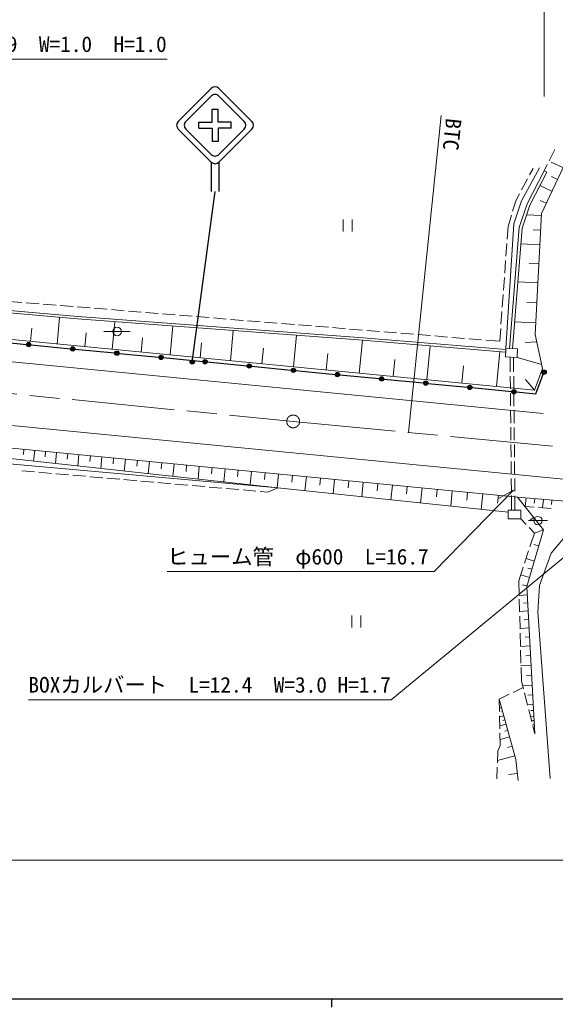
# Model space of a CAD drawing. Units: millimetres, scale not verified. Extents: x 40000 to 680000, y 20000 to 380000.
# Drawn here: x 331486 to 394199, y 204000 to 319607 of the extents above; entities that cross this region are included whole.
import ezdxf
from ezdxf.enums import TextEntityAlignment as Align

# ---------------------------------------------------------------- set-up
doc = ezdxf.new("R2010")
doc.units = ezdxf.units.MM
doc.header["$LTSCALE"] = 1000
doc.header["$PDMODE"] = 32
doc.header["$PDSIZE"] = 500
doc.linetypes.add('CHAIN', pattern=[18.5, 12, -1.5, 3.5, -1.5])
for name, color, linetype, lineweight in [('M-BMK', 2, 'CHAIN', 13), ('M-STR-HTXT', 7, 'Continuous', 13), ('M-STR-STRC', 7, 'Continuous', 25), ('M-TTL-BAND', 7, 'Continuous', 25), ('M-WORK', 1, 'Continuous', 13)]:
    doc.layers.add(name, color=color, linetype=linetype, lineweight=lineweight)
doc.styles.add('ＭＳ ゴシック', font='')
doc.styles.get('ＭＳ ゴシック').set_extended_font_data('MS Gothic')

msp = doc.modelspace()

# ---------------------------------------------------------------- linework, layer by layer
at = {"layer": 'M-BMK'}
for p, q in [((263987, 282389), (363505, 272584)), ((363505, 272584), (401182, 268972))]:
    msp.add_line(p, q, dxfattribs=at)
msp.add_circle((363505, 272584), 750, dxfattribs=at)
at = {"layer": 'M-STR-HTXT'}
for p, q in [((392886, 310614), (392886, 327416)), ((377015, 271289), (380856, 308390)), ((389294, 264553), (387469, 263538)), ((190234, 221202), (400678, 221202))]:
    msp.add_line(p, q, dxfattribs=at)
for points in [[(292504, 283755), (305000, 315000), (348750, 315000)], [(389294, 264553), (380000, 255000), (348750, 255000)], [(402441, 262617), (375000, 240000), (332500, 240000)]]:
    msp.add_lwpolyline(points, dxfattribs=at)
at = {"layer": 'M-STR-STRC'}
for p, q in [((353912, 311570), (350043, 307701)), ((354804, 311570), (358672, 307701)), ((350935, 307701), (353912, 310678)), ((354804, 310678), (357780, 307701)), ((354005, 307608), (354005, 309147)), ((354005, 309147), (354711, 309147)), ((354711, 307608), (354711, 309147)), ((352466, 307608), (354005, 307608)), ((352466, 306902), (352466, 307608)), ((356250, 307608), (354711, 307608)), ((356250, 306902), (356250, 307608)), ((350043, 306809), (353912, 302941)), ((350935, 306809), (353912, 303833)), ((352466, 306902), (354005, 306902)), ((354005, 306902), (354005, 305363)), ((356250, 306902), (354711, 306902)), ((354711, 306902), (354711, 305363)), ((358672, 306809), (354804, 302941)), ((354804, 303833), (357780, 306809)), ((354711, 305363), (354005, 305363)), ((353912, 302941), (353912, 299501)), ((354804, 302941), (354804, 299501)), ((351685, 279538), (354367, 299501)), ((327617, 282054), (332286, 281601)), ((332783, 281553), (337452, 281100)), ((337949, 281051), (342618, 280598)), ((343115, 280550), (347784, 280097)), ((348281, 280049), (352950, 279595)), ((353447, 279547), (358116, 279094)), ((358613, 279046), (363282, 278593)), ((363779, 278544), (368448, 278091)), ((368945, 278043), (373613, 277590)), ((374111, 277542), (378779, 277088)), ((391943, 275811), (392799, 278114)), ((379277, 277040), (383945, 276587)), ((384443, 276539), (389111, 276086)), ((389609, 276037), (391943, 275811))]:
    msp.add_line(p, q, dxfattribs=at)
for centre, radius in [((332534, 281577), 250), ((332534, 281577), 200), ((332534, 281577), 150), ((332534, 281577), 100), ((337700, 281075), 250), ((337700, 281075), 200), ((337700, 281075), 150), ((337700, 281075), 100), ((342866, 280574), 250), ((342866, 280574), 200), ((342866, 280574), 150), ((342866, 280574), 100), ((348032, 280073), 250), ((348032, 280073), 200), ((348032, 280073), 150), ((348032, 280073), 100), ((351685, 279538), 250), ((353198, 279571), 250), ((353198, 279571), 200), ((351685, 279538), 200), ((351685, 279538), 150), ((351685, 279538), 100), ((351685, 279538), 50), ((351685, 279538), 20), ((353198, 279571), 150), ((353198, 279571), 100), ((358364, 279070), 250), ((358364, 279070), 200), ((358364, 279070), 150), ((358364, 279070), 100), ((363530, 278568), 250), ((363530, 278568), 200), ((363530, 278568), 150), ((363530, 278568), 100), ((368696, 278067), 250), ((368696, 278067), 200), ((368696, 278067), 150), ((368696, 278067), 100), ((373862, 277566), 250), ((373862, 277566), 200), ((373862, 277566), 150), ((373862, 277566), 100), ((392886, 278349), 250), ((392886, 278349), 200), ((392886, 278349), 150), ((392886, 278349), 100), ((379028, 277064), 250), ((379028, 277064), 200), ((379028, 277064), 150), ((379028, 277064), 100), ((384194, 276563), 250), ((384194, 276563), 200), ((384194, 276563), 150), ((384194, 276563), 100), ((389360, 276062), 250), ((389360, 276062), 200), ((389360, 276062), 150), ((389360, 276062), 100)]:
    msp.add_circle(centre, radius, dxfattribs=at)
for centre, start, end in [((354358, 311124), 45, 135), ((354358, 310232), 44.99985, 135), ((350489, 307255), 135, 225), ((351381, 307255), 135, 225.00005), ((357334, 307255), 315.00011, 44.99984), ((358226, 307255), 315, 45), ((354358, 304279), 225.00005, 315.00011), ((354358, 303387), 225, 315)]:
    msp.add_arc(centre, 631, start, end, dxfattribs=at)
msp.add_point((351685, 279538), dxfattribs=at)
at = {"layer": 'M-TTL-BAND'}
for p, q in [((40000, 205000), (579000, 205000)), ((368000, 205000), (368000, 204000))]:
    msp.add_line(p, q, dxfattribs=at)
at = {"layer": 'M-WORK'}
for p, q in [((396886, 306100), (392579, 296932)), ((393482, 303095), (394166, 304430)), ((395100, 302300), (393718, 302949)), ((390253, 298425), (392341, 302253)), ((390903, 298052), (392882, 301924)), ((391201, 301435), (391603, 302175)), ((391226, 297915), (393194, 301764)), ((392882, 301924), (393254, 302650)), ((392882, 301924), (393194, 301764)), ((390246, 299678), (390962, 300996)), ((394451, 300917), (393760, 301242)), ((393802, 299535), (392393, 300197)), ((389211, 297193), (389605, 298499)), ((389339, 295728), (390253, 298425)), ((389605, 298499), (390007, 299239)), ((393140, 298126), (392435, 298457)), ((389960, 295289), (390903, 298052)), ((390306, 295218), (391226, 297915)), ((369352, 296233), (369352, 294833)), ((370402, 294833), (370402, 296233)), ((388673, 295409), (389067, 296714)), ((392566, 296695), (390841, 296786)), ((392579, 296932), (391828, 282760)), ((388404, 281123), (389339, 295728)), ((388565, 293925), (388673, 295409)), ((388834, 281105), (389960, 295289)), ((389184, 281090), (390306, 295218)), ((392475, 294970), (391612, 295016)), ((191583, 293107), (392787, 273513)), ((388421, 291930), (388529, 293426)), ((392383, 293245), (390158, 293363)), ((388277, 289935), (388385, 291431)), ((392266, 291020), (391153, 291079)), ((388132, 287940), (388240, 289437)), ((303079, 287987), (338285, 284881)), ((392148, 288794), (389805, 288919)), ((275705, 287452), (391750, 276251)), ((303055, 287688), (338261, 284582)), ((387988, 285946), (388096, 287442)), ((191171, 285631), (404190, 264947)), ((330253, 286641), (331748, 286519)), ((332247, 286478), (333742, 286357)), ((334240, 286316), (335735, 286195)), ((336234, 286154), (337729, 286033)), ((338227, 285992), (339722, 285870)), ((340220, 285830), (341715, 285708)), ((342214, 285668), (343709, 285546)), ((392024, 286452), (390853, 286514)), ((335858, 281646), (336159, 284767)), ((338261, 284582), (371176, 282122)), ((338285, 284881), (371200, 282421)), ((344207, 285506), (345702, 285384)), ((346201, 285344), (347696, 285222)), ((348194, 285181), (349689, 285060)), ((350187, 285019), (351683, 284898)), ((352181, 284857), (353676, 284736)), ((354174, 284695), (355669, 284573)), ((356168, 284533), (357663, 284411)), ((387844, 283951), (387952, 285447)), ((332737, 281947), (332887, 283508)), ((342324, 281022), (342636, 284255)), ((349083, 280369), (349409, 283748)), ((358161, 284371), (359656, 284249)), ((360155, 284209), (361650, 284087)), ((362148, 284047), (363643, 283925)), ((364141, 283884), (365636, 283763)), ((366135, 283722), (367630, 283601)), ((368128, 283560), (369623, 283439)), ((370122, 283398), (371617, 283276)), ((387700, 281968), (387807, 283452)), ((391900, 284110), (389434, 284240)), ((190812, 283057), (389777, 263712)), ((339091, 281334), (339247, 282950)), ((341340, 283114), (342884, 283114)), ((342884, 283114), (344428, 283114)), ((345704, 280695), (345867, 282385)), ((356148, 279687), (356489, 283219)), ((363532, 278974), (363888, 282666)), ((371176, 282122), (388386, 280698)), ((371200, 282421), (388399, 280998)), ((371242, 278230), (371615, 282085)), ((372115, 283236), (373610, 283114)), ((374109, 283074), (375604, 282952)), ((376102, 282912), (377597, 282790)), ((378095, 282750), (379590, 282628)), ((380089, 282587), (381584, 282466)), ((382082, 282425), (383577, 282304)), ((384076, 282263), (385571, 282142)), ((386069, 282101), (387700, 281968)), ((391828, 282760), (392720, 278791)), ((352615, 280028), (352786, 281794)), ((359840, 279331), (360018, 281177)), ((379170, 277465), (379553, 281429)), ((388362, 280140), (388404, 281123)), ((388404, 281123), (389778, 281064)), ((389778, 281064), (389736, 280081)), ((392025, 281885), (390682, 281823)), ((367387, 278602), (367573, 280530)), ((375206, 277848), (375398, 279829)), ((387320, 276678), (387714, 280753)), ((389736, 280081), (388362, 280140)), ((388926, 278396), (388909, 280117)), ((389326, 278387), (389309, 280100)), ((392615, 279260), (389736, 280081)), ((383245, 277072), (383442, 279109)), ((392720, 278791), (391750, 276251)), ((388945, 276396), (388930, 277896)), ((389345, 276387), (389331, 277887)), ((391750, 276251), (390726, 277494)), ((388964, 274396), (388950, 275896)), ((389364, 274388), (389350, 275888)), ((388984, 272396), (388969, 273896)), ((389384, 272388), (389369, 273888)), ((293499, 272260), (361705, 264801)), ((389003, 270396), (388988, 271896)), ((389403, 270388), (389389, 271888)), ((389022, 268396), (389008, 269896)), ((389422, 268388), (389408, 269888)), ((316270, 268853), (361705, 264801)), ((331983, 269331), (331923, 268706)), ((333234, 269209), (333110, 267929)), ((334515, 269085), (334453, 268444)), ((335796, 268960), (335668, 267649)), ((337107, 268833), (337043, 268177)), ((338418, 268705), (338288, 267362)), ((339761, 268575), (339696, 267903)), ((341104, 268444), (340971, 267069)), ((342480, 268310), (342413, 267623)), ((343855, 268177), (343718, 266768)), ((345263, 268040), (345195, 267336)), ((346671, 267903), (346531, 266461)), ((348113, 267763), (348043, 267042)), ((349555, 267622), (349412, 266146)), ((351032, 267479), (350960, 266740)), ((352509, 267335), (352362, 265823)), ((354021, 267188), (353947, 266432)), ((389042, 266397), (389027, 267897)), ((389442, 266388), (389427, 267888)), ((331735, 266806), (333229, 266677)), ((333727, 266634), (335221, 266504)), ((335720, 266461), (337214, 266331)), ((337712, 266288), (339206, 266158)), ((339705, 266115), (341199, 265985)), ((341697, 265942), (343191, 265812)), ((355533, 267041), (355382, 265493)), ((357081, 266891), (357006, 266116)), ((358630, 266740), (358476, 265154)), ((360215, 266586), (360138, 265793)), ((361801, 266432), (361643, 264808)), ((363425, 266274), (363346, 265462)), ((365048, 266116), (364888, 264465)), ((366700, 265955), (366619, 265130)), ((389061, 264397), (389046, 265897)), ((343690, 265769), (345184, 265639)), ((345682, 265596), (347176, 265466)), ((347675, 265423), (349169, 265293)), ((349667, 265250), (351161, 265121)), ((351660, 265077), (353154, 264948)), ((353652, 264904), (355147, 264775)), ((360553, 264306), (361705, 264801)), ((361705, 264801), (388675, 261950)), ((368351, 265795), (368188, 264116)), ((370030, 265632), (369948, 264792)), ((371709, 265468), (371543, 263761)), ((373416, 265302), (373333, 264449)), ((375123, 265136), (374955, 263401)), ((376859, 264968), (376775, 264100)), ((378595, 264799), (378424, 263034)), ((389461, 264388), (389447, 265888)), ((355645, 264732), (357139, 264602)), ((357637, 264559), (359132, 264429)), ((359630, 264386), (360553, 264306)), ((380360, 264627), (380275, 263745)), ((382126, 264456), (381951, 262661)), ((383920, 264281), (383833, 263384)), ((385715, 264107), (385538, 262282)), ((387540, 263929), (387452, 263017)), ((389082, 262176), (389066, 263897)), ((389482, 262176), (389466, 263888)), ((389777, 263712), (392815, 259880)), ((389777, 263712), (397712, 263055)), ((390773, 263627), (390686, 262611)), ((390647, 262614), (391738, 262536)), ((391789, 263540), (391745, 263032)), ((392237, 262501), (393733, 262394)), ((392804, 263453), (392720, 262466)), ((393791, 263369), (393748, 262875)), ((390183, 262176), (388675, 262176)), ((388675, 262176), (388675, 261180)), ((390183, 261180), (390183, 262176)), ((391648, 261351), (391210, 260990)), ((388675, 261180), (390183, 261180)), ((390796, 260530), (390183, 261180)), ((391048, 260970), (392173, 260970)), ((391753, 259515), (391140, 260166)), ((392173, 260970), (393298, 260970)), ((393726, 257177), (396369, 260309)), ((392815, 259880), (390853, 253273)), ((391226, 257898), (391753, 259515)), ((392815, 259880), (391753, 259515)), ((392258, 258004), (391704, 258168)), ((390607, 255996), (391072, 257423)), ((392363, 253370), (393726, 257177)), ((389926, 253903), (390452, 255521)), ((391732, 256233), (390777, 256517)), ((391165, 254323), (390159, 254621)), ((391448, 255278), (390971, 255420)), ((389968, 252291), (389926, 253903)), ((390866, 253317), (390364, 253467)), ((390853, 253273), (391821, 236026)), ((392164, 250234), (392363, 253370)), ((390909, 252272), (389970, 252220)), ((390020, 250292), (389981, 251791)), ((390962, 251333), (390492, 251307)), ((370378, 249862), (370378, 248462)), ((371428, 248462), (371428, 249862)), ((391014, 250394), (390019, 250338)), ((390073, 248292), (390033, 249792)), ((393616, 230771), (392164, 250234)), ((391070, 249399), (390573, 249371)), ((391126, 248403), (390071, 248344)), ((390125, 246293), (390086, 247793)), ((391245, 246294), (390127, 246231)), ((391185, 247349), (390658, 247319)), ((390178, 244294), (390138, 245793)), ((391307, 245176), (390748, 245145)), ((391370, 244058), (390186, 243992)), ((390233, 242182), (390191, 243794)), ((391437, 242874), (390844, 242841)), ((390465, 241283), (390233, 242182)), ((391503, 241689), (390376, 241626)), ((388810, 240638), (387644, 240062)), ((390425, 241436), (389259, 240860)), ((390964, 239346), (390590, 240798)), ((391566, 240563), (391003, 240531)), ((387644, 240062), (387672, 238608)), ((387644, 240062), (389588, 233002)), ((391629, 239436), (390951, 239398)), ((387909, 239098), (387664, 239030)), ((388042, 238616), (387919, 238582)), ((391464, 237409), (391089, 238862)), ((391668, 238757), (391328, 238738)), ((387682, 238108), (387712, 236608)), ((388175, 238134), (387684, 237999)), ((388445, 237153), (387705, 236949)), ((388310, 237643), (388065, 237576)), ((391706, 238079), (391297, 238056)), ((391734, 237580), (391529, 237568)), ((391762, 237081), (391552, 237069)), ((387721, 236108), (387750, 234654)), ((388649, 236413), (388279, 236311)), ((391821, 236026), (391589, 236925)), ((391790, 236581), (391685, 236576)), ((388853, 235673), (387736, 235365)), ((387484, 233988), (387427, 232606)), ((387750, 234654), (387484, 233988)), ((389160, 234556), (388602, 234402)), ((389468, 233439), (387439, 232880)), ((389588, 233002), (389868, 230564)), ((387407, 232106), (387351, 230724)), ((389777, 231362), (388731, 231242))]:
    msp.add_line(p, q, dxfattribs=at)
for centre in [(342884, 283114), (392173, 260970)]:
    msp.add_circle(centre, 500, dxfattribs=at)

# ---------------------------------------------------------------- texts
at = {"layer": 'M-STR-HTXT', "style": 'ＭＳ ゴシック'}
for s, p in [('BOXカルバート\u3000L=18.9\u3000W=1.0\u3000H=1.0', (305000, 316750)), ('ヒューム管\u3000φ600\u3000L=16.7', (348750, 256750)), ('BOXカルバート\u3000L=12.4\u3000W=3.0 H=1.7', (332500, 241750))]:
    msp.add_text(s, height=1833, dxfattribs=at).set_placement(p, align=Align.MIDDLE_LEFT)
msp.add_text('BTC', height=1833, rotation=264.09, dxfattribs=at).set_placement((382318, 308061), align=Align.MIDDLE_LEFT)

doc.saveas('drawing.dxf')
